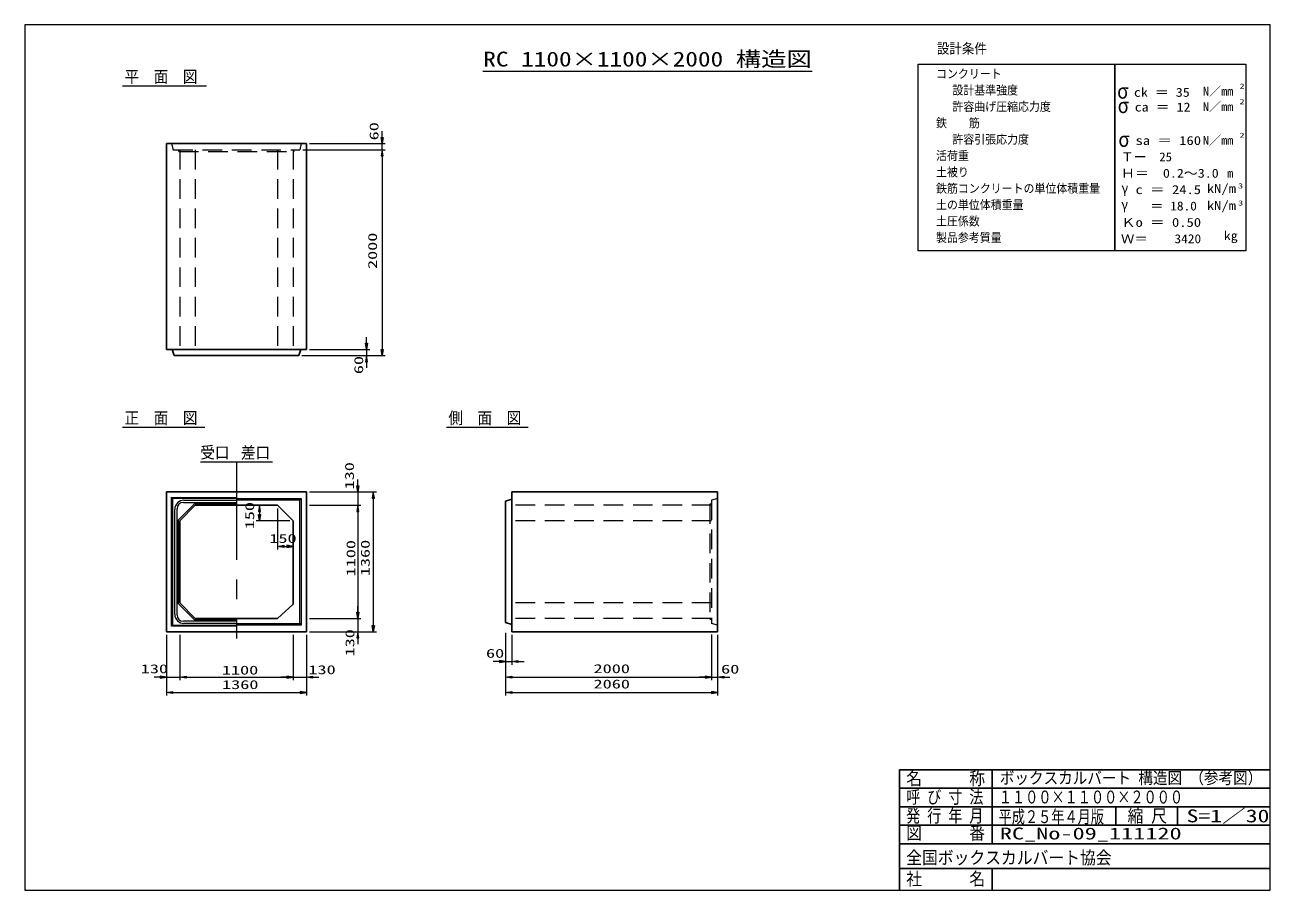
# Model space of a CAD drawing. Units: millimetres on the paper. Extents: x 8 to 412, y 8 to 289.
import ezdxf
from ezdxf.enums import TextEntityAlignment as Align

# ---------------------------------------------------------------- set-up
doc = ezdxf.new("R2010")
doc.units = ezdxf.units.MM
for name, pattern in [('USER1', [9.525, 6.35, -3.175]), ('USER2', [50.8, 31.75, -6.35, 6.35, -6.35]), ('USER3', [1083.763332, 361.244444, -0.01, 361.244444, -0.01, 361.244444, -0.01])]:
    doc.linetypes.add(name, pattern=pattern)
for name, color, linetype, lineweight in [('0_4', 3, 'Continuous', 25), ('BOX', 40, 'Continuous', 13), ('SUNPO', 1, 'USER3', 13), ('TEXT', 2, 'Continuous', 13)]:
    doc.layers.add(name, color=color, linetype=linetype, lineweight=lineweight)
doc.styles.add('ＭＳ ゴシック', font='')
doc.styles.get('ＭＳ ゴシック').set_extended_font_data('MS Gothic')

msp = doc.modelspace()

# ---------------------------------------------------------------- hatches: boundary and pattern name
at = {"layer": 'SUNPO'}
for points in [[(123.685, 252.195), (124.352, 252.195), (124.018, 250.195)], [(123.685, 246.195), (124.352, 246.195), (124.018, 248.195)], [(123.685, 246.195), (124.352, 246.195), (124.018, 248.195)], [(118.685, 185.528), (119.352, 185.528), (119.018, 183.528)], [(118.685, 179.528), (119.352, 179.528), (119.018, 181.528)], [(123.685, 183.528), (124.352, 183.528), (124.018, 181.528)], [(115.852, 139.361), (116.518, 139.361), (116.185, 137.361)], [(120.852, 135.361), (121.518, 135.361), (121.185, 137.361)], [(83.949, 131.028), (84.616, 131.028), (84.282, 133.028)], [(83.949, 130.028), (84.616, 130.028), (84.282, 128.028)], [(115.852, 131.028), (116.518, 131.028), (116.185, 133.028)], [(115.852, 131.028), (116.518, 131.028), (116.185, 133.028)], [(92.185, 120.047), (92.185, 119.381), (90.185, 119.714)], [(93.185, 120.047), (93.185, 119.381), (95.185, 119.714)], [(115.852, 98.361), (116.518, 98.361), (116.185, 96.361)], [(115.852, 98.361), (116.518, 98.361), (116.185, 96.361)], [(120.852, 94.028), (121.518, 94.028), (121.185, 92.028)], [(115.852, 90.028), (116.518, 90.028), (116.185, 92.028)], [(162.052, 82.695), (162.052, 82.028), (164.052, 82.361)], [(168.052, 82.695), (168.052, 82.028), (166.052, 82.361)], [(52.185, 77.695), (52.185, 77.028), (54.185, 77.361)], [(60.518, 77.695), (60.518, 77.028), (58.518, 77.361)], [(60.518, 77.695), (60.518, 77.028), (58.518, 77.361)], [(93.185, 77.695), (93.185, 77.028), (95.185, 77.361)], [(93.185, 77.695), (93.185, 77.028), (95.185, 77.361)], [(101.518, 77.695), (101.518, 77.028), (99.518, 77.361)], [(166.052, 77.695), (166.052, 77.028), (164.052, 77.361)], [(228.718, 77.695), (228.718, 77.028), (230.718, 77.361)], [(228.718, 77.695), (228.718, 77.028), (230.718, 77.361)], [(234.718, 77.695), (234.718, 77.028), (232.718, 77.361)], [(56.185, 72.695), (56.185, 72.028), (54.185, 72.361)], [(97.518, 72.695), (97.518, 72.028), (99.518, 72.361)], [(166.052, 72.695), (166.052, 72.028), (164.052, 72.361)], [(230.718, 72.695), (230.718, 72.028), (232.718, 72.361)]]:
    msp.add_hatch(color=256, dxfattribs=at).paths.add_polyline_path(points)

# ---------------------------------------------------------------- linework, layer by layer
at = {"layer": '0_4', "color": 6, "lineweight": 13}
for p, q in [((411.667, 288.667), (8.333, 288.667)), ((8.333, 288.667), (8.333, 8.333)), ((411.667, 8.333), (411.667, 288.667)), ((297.686, 275.922), (361.347, 275.922)), ((297.686, 215.439), (297.686, 275.922)), ((361.347, 215.439), (361.347, 275.922)), ((361.347, 275.922), (361.347, 215.439)), ((361.347, 275.922), (403.787, 275.922)), ((403.787, 275.922), (403.787, 215.439)), ((361.347, 215.439), (297.686, 215.439)), ((403.787, 215.439), (361.347, 215.439)), ((8.333, 8.333), (411.667, 8.333))]:
    msp.add_line(p, q, dxfattribs=at)
at = {"layer": '0_4'}
for p, q in [((291.667, 47.333), (411.667, 47.333)), ((291.667, 47.333), (291.667, 8.333)), ((321.667, 47.333), (321.667, 23.333)), ((291.667, 41.333), (411.667, 41.333)), ((291.667, 35.333), (411.667, 35.333)), ((361.667, 35.333), (361.667, 29.333)), ((381.667, 35.333), (381.667, 29.333)), ((291.667, 29.333), (411.667, 29.333)), ((411.667, 29.333), (291.667, 29.333)), ((291.667, 23.333), (411.667, 23.333)), ((411.667, 23.333), (291.667, 23.333)), ((291.667, 15.333), (411.667, 15.333)), ((321.667, 15.333), (321.667, 8.333))]:
    msp.add_line(p, q, dxfattribs=at)
at = {"layer": 'BOX', "color": 6, "lineweight": 25}
for p, q in [((54.185, 183.528), (54.185, 250.195)), ((54.185, 250.195), (99.518, 250.195)), ((99.518, 250.195), (99.518, 183.528)), ((99.518, 183.528), (54.185, 183.528)), ((56.018, 183.528), (56.685, 181.528)), ((56.685, 181.528), (97.018, 181.528)), ((97.018, 181.528), (97.685, 183.528)), ((54.185, 92.028), (54.185, 137.361)), ((54.185, 137.361), (99.518, 137.361)), ((99.518, 137.361), (99.518, 92.028)), ((166.052, 92.028), (166.052, 137.361)), ((166.052, 137.361), (232.718, 137.361)), ((232.718, 137.361), (232.718, 92.028)), ((166.052, 135.028), (164.052, 134.361)), ((164.052, 134.361), (164.052, 95.028)), ((58.518, 128.028), (63.518, 133.028)), ((63.518, 133.028), (90.185, 133.028)), ((90.185, 133.028), (95.185, 128.028)), ((58.518, 101.361), (58.518, 128.028)), ((95.185, 128.028), (95.185, 101.028)), ((63.518, 96.361), (58.518, 101.361)), ((95.185, 101.028), (90.185, 96.361)), ((90.185, 96.361), (63.518, 96.361)), ((166.052, 94.361), (164.052, 95.028)), ((99.518, 92.028), (54.185, 92.028)), ((232.718, 92.028), (166.052, 92.028))]:
    msp.add_line(p, q, dxfattribs=at)
at = {"layer": 'BOX', "color": 2, "linetype": 'USER1'}
for p, q in [((55.852, 250.195), (56.352, 248.195)), ((97.852, 250.195), (97.352, 248.195)), ((56.352, 248.195), (97.352, 248.195)), ((57.996, 248.195), (58.172, 247.695)), ((58.172, 247.695), (95.419, 247.695)), ((58.518, 248.195), (58.518, 181.528)), ((63.518, 248.195), (63.518, 181.528)), ((90.185, 248.195), (90.185, 181.528)), ((95.185, 248.195), (95.185, 181.528)), ((95.419, 247.695), (95.634, 248.195)), ((230.718, 133.546), (230.218, 133.347)), ((230.218, 133.347), (230.218, 96.134)), ((232.718, 135.195), (230.718, 134.695)), ((230.718, 134.695), (230.718, 94.695)), ((230.718, 133.028), (164.052, 133.028)), ((230.718, 128.028), (164.052, 128.028)), ((230.718, 101.361), (164.052, 101.361)), ((230.718, 96.361), (164.052, 96.361)), ((230.218, 96.134), (230.718, 95.958)), ((232.718, 94.195), (230.718, 94.695))]:
    msp.add_line(p, q, dxfattribs=at)
at = {"layer": 'BOX', "color": 2}
msp.add_line((65.185, 147.063), (88.518, 147.063), dxfattribs=at)
at = {"layer": 'BOX', "color": 2, "linetype": 'USER2'}
msp.add_line((76.852, 147.063), (76.852, 89.887), dxfattribs=at)
at = {"layer": 'BOX'}
for p, q in [((55.852, 135.528), (56.185, 135.195)), ((55.852, 93.861), (55.852, 135.528)), ((55.852, 135.528), (76.852, 135.528)), ((76.852, 135.195), (56.185, 135.195)), ((56.185, 135.195), (56.185, 94.195)), ((63.311, 133.528), (58.018, 128.235)), ((59.652, 133.928), (76.852, 133.928)), ((59.852, 134.661), (76.852, 134.661)), ((76.852, 133.528), (63.311, 133.528)), ((76.852, 135.195), (97.852, 135.195)), ((97.352, 134.695), (76.852, 134.695)), ((97.352, 134.695), (97.852, 135.195)), ((97.352, 94.695), (97.352, 134.695)), ((97.852, 135.195), (97.852, 94.195)), ((56.885, 97.695), (56.885, 131.695)), ((57.618, 97.495), (57.618, 131.895)), ((58.018, 128.235), (58.018, 101.154)), ((58.018, 101.154), (63.311, 95.861)), ((55.852, 93.861), (56.185, 94.195)), ((76.852, 93.861), (55.852, 93.861)), ((56.185, 94.195), (76.852, 94.195)), ((76.852, 95.461), (59.652, 95.461)), ((76.852, 94.728), (59.852, 94.728)), ((63.311, 95.861), (76.852, 95.861)), ((76.852, 94.695), (97.352, 94.695)), ((97.852, 94.195), (76.852, 94.195)), ((97.352, 94.695), (97.852, 94.195))]:
    msp.add_line(p, q, dxfattribs=at)
for centre, radius, start, end in [((59.852, 131.695), 2.967, 90, 180), ((59.652, 131.895), 2.033, 90, 180), ((59.852, 97.695), 2.967, 180, 270), ((59.652, 97.495), 2.033, 180, 270)]:
    msp.add_arc(centre, radius, start, end, dxfattribs=at)
at = {"layer": 'SUNPO'}
for p, q in [((124.018, 252.195), (124.018, 254.195)), ((100.518, 250.195), (125.018, 250.195)), ((124.018, 248.195), (124.018, 250.195)), ((98.352, 248.195), (125.018, 248.195)), ((98.352, 248.195), (125.018, 248.195)), ((124.018, 246.195), (124.018, 244.195)), ((124.018, 246.195), (124.018, 183.528)), ((119.018, 185.528), (119.018, 187.528)), ((98.018, 181.528), (120.018, 181.528)), ((98.018, 181.528), (125.018, 181.528)), ((100.518, 183.528), (120.018, 183.528)), ((119.018, 183.528), (119.018, 181.528)), ((119.018, 179.528), (119.018, 177.528)), ((100.518, 137.361), (122.185, 137.361)), ((121.185, 135.361), (121.185, 94.028)), ((54.185, 91.028), (54.185, 71.361)), ((99.518, 91.028), (99.518, 71.361)), ((100.518, 92.028), (122.185, 92.028)), ((164.052, 91.695), (164.052, 71.361)), ((164.052, 91.695), (164.052, 76.361)), ((164.052, 91.695), (164.052, 81.361)), ((166.052, 91.028), (166.052, 81.361)), ((230.718, 91.195), (230.718, 76.361)), ((230.718, 91.195), (230.718, 76.361)), ((232.718, 91.028), (232.718, 71.361)), ((232.718, 91.028), (232.718, 76.361)), ((162.052, 82.361), (160.052, 82.361)), ((164.052, 82.361), (166.052, 82.361)), ((168.052, 82.361), (170.052, 82.361)), ((166.052, 77.361), (228.718, 77.361)), ((228.718, 77.361), (226.718, 77.361)), ((230.718, 77.361), (232.718, 77.361)), ((234.718, 77.361), (236.718, 77.361)), ((56.185, 72.361), (97.518, 72.361)), ((166.052, 72.361), (230.718, 72.361))]:
    msp.add_line(p, q, dxfattribs=at)
at = {"layer": 'SUNPO', "linetype": 'Continuous'}
for p, q in [((116.185, 139.361), (116.185, 141.361)), ((100.518, 137.361), (117.185, 137.361)), ((116.185, 137.361), (116.185, 133.028)), ((89.185, 133.028), (83.282, 133.028)), ((84.282, 131.028), (84.282, 130.028)), ((90.185, 132.028), (90.185, 118.714)), ((100.518, 133.028), (117.185, 133.028)), ((100.518, 133.028), (117.185, 133.028)), ((116.185, 131.028), (116.185, 98.361)), ((116.185, 131.028), (116.185, 129.028)), ((94.185, 128.028), (83.282, 128.028)), ((95.185, 127.028), (95.185, 118.714)), ((92.185, 119.714), (93.185, 119.714)), ((116.185, 98.361), (116.185, 100.361)), ((100.518, 96.361), (117.185, 96.361)), ((100.518, 96.361), (117.185, 96.361)), ((116.185, 96.361), (116.185, 92.028)), ((54.185, 91.028), (54.185, 76.361)), ((58.518, 91.028), (58.518, 76.361)), ((58.518, 91.028), (58.518, 76.361)), ((95.185, 91.028), (95.185, 76.361)), ((95.185, 91.028), (95.185, 76.361)), ((99.518, 91.028), (99.518, 76.361)), ((100.518, 92.028), (117.185, 92.028)), ((116.185, 90.028), (116.185, 88.028)), ((52.185, 77.361), (50.185, 77.361)), ((54.185, 77.361), (58.518, 77.361)), ((60.518, 77.361), (93.185, 77.361)), ((60.518, 77.361), (62.518, 77.361)), ((93.185, 77.361), (91.185, 77.361)), ((95.185, 77.361), (99.518, 77.361)), ((101.518, 77.361), (103.518, 77.361))]:
    msp.add_line(p, q, dxfattribs=at)
at = {"layer": 'SUNPO'}
for points in [[(123.685, 252.195), (124.352, 252.195), (124.018, 250.195)], [(123.685, 246.195), (124.352, 246.195), (124.018, 248.195)], [(123.685, 246.195), (124.352, 246.195), (124.018, 248.195)], [(118.685, 185.528), (119.352, 185.528), (119.018, 183.528)], [(118.685, 179.528), (119.352, 179.528), (119.018, 181.528)], [(123.685, 183.528), (124.352, 183.528), (124.018, 181.528)], [(120.852, 135.361), (121.518, 135.361), (121.185, 137.361)], [(120.852, 94.028), (121.518, 94.028), (121.185, 92.028)], [(162.052, 82.695), (162.052, 82.028), (164.052, 82.361)], [(168.052, 82.695), (168.052, 82.028), (166.052, 82.361)], [(166.052, 77.695), (166.052, 77.028), (164.052, 77.361)], [(228.718, 77.695), (228.718, 77.028), (230.718, 77.361)], [(228.718, 77.695), (228.718, 77.028), (230.718, 77.361)], [(234.718, 77.695), (234.718, 77.028), (232.718, 77.361)], [(56.185, 72.695), (56.185, 72.028), (54.185, 72.361)], [(97.518, 72.695), (97.518, 72.028), (99.518, 72.361)], [(166.052, 72.695), (166.052, 72.028), (164.052, 72.361)], [(230.718, 72.695), (230.718, 72.028), (232.718, 72.361)]]:
    msp.add_lwpolyline(points, close=True, dxfattribs=at)
at = {"layer": 'SUNPO', "linetype": 'Continuous'}
for points in [[(115.852, 139.361), (116.518, 139.361), (116.185, 137.361)], [(83.949, 131.028), (84.616, 131.028), (84.282, 133.028)], [(83.949, 130.028), (84.616, 130.028), (84.282, 128.028)], [(115.852, 131.028), (116.518, 131.028), (116.185, 133.028)], [(115.852, 131.028), (116.518, 131.028), (116.185, 133.028)], [(92.185, 120.047), (92.185, 119.381), (90.185, 119.714)], [(93.185, 120.047), (93.185, 119.381), (95.185, 119.714)], [(115.852, 98.361), (116.518, 98.361), (116.185, 96.361)], [(115.852, 98.361), (116.518, 98.361), (116.185, 96.361)], [(115.852, 90.028), (116.518, 90.028), (116.185, 92.028)], [(52.185, 77.695), (52.185, 77.028), (54.185, 77.361)], [(60.518, 77.695), (60.518, 77.028), (58.518, 77.361)], [(60.518, 77.695), (60.518, 77.028), (58.518, 77.361)], [(93.185, 77.695), (93.185, 77.028), (95.185, 77.361)], [(93.185, 77.695), (93.185, 77.028), (95.185, 77.361)], [(101.518, 77.695), (101.518, 77.028), (99.518, 77.361)]]:
    msp.add_lwpolyline(points, close=True, dxfattribs=at)
at = {"layer": 'TEXT', "color": 3}
for p, q in [((156.667, 273.667), (263.333, 273.667)), ((39.973, 268.913), (67.205, 268.913)), ((39.973, 158.355), (66.59, 158.355)), ((144.872, 158.355), (171.334, 158.355))]:
    msp.add_line(p, q, dxfattribs=at)

# ---------------------------------------------------------------- texts
at = {"layer": 'SUNPO', "color": 2, "style": 'ＭＳ ゴシック', "width": 1.5}
for s, p in [('60', (123.72, 251.259)), ('2000', (123.24, 209.576)), ('60', (118.761, 175.504)), ('130', (115.754, 138.167)), ('150', (83.449, 125.242)), ('1100', (116.24, 109.98)), ('1360', (120.883, 110.058)), ('130', (115.905, 84.051))]:
    msp.add_text(s, height=2.886, rotation=90, dxfattribs=at).set_placement(p, align=Align.BOTTOM_LEFT)
for s, p in [('150', (87.506, 119.964)), ('60', (157.692, 82.74)), ('130', (45.876, 77.729)), ('1100', (72.137, 77.306)), ('130', (100.173, 77.427)), ('2000', (192.536, 77.766)), ('60', (233.849, 77.616)), ('1360', (72.199, 72.603)), ('2060', (192.536, 72.792))]:
    msp.add_text(s, height=2.886, dxfattribs=at).set_placement(p, align=Align.BOTTOM_LEFT)
at = {"layer": 'TEXT', "style": 'ＭＳ ゴシック'}
for s, height, width, p in [('設計条件', 3.299, 0.9, (303.718, 278.381)), ('コンクリート', 2.886, 0.9, (303.455, 270.526)), ('平\u3000面\u3000図', 3.848, 0.9, (40.598, 268.798)), ('設計基準強度', 2.886, 0.9, (308.761, 265.221)), ('σ', 4.948, 0.9, (362.124, 263.285)), ('  ck ＝ 35', 2.886, 1.15, (363.051, 264.507)), ('2', 1.649, 1.5, (401.745, 267.504)), ('許容曲げ圧縮応力度', 2.886, 0.9, (308.761, 259.916)), ('σ', 4.948, 0.9, (362.277, 258.615)), ('  ca ＝ 12', 2.886, 1.15, (363.297, 259.737)), ('2', 1.649, 1.5, (401.745, 262.485)), ('鉄\u3000\u3000筋', 2.886, 0.9, (303.455, 254.611)), ('許容引張応力度', 2.886, 0.9, (308.761, 249.306)), ('σ', 4.948, 0.9, (362.507, 247.667)), ('  sa ＝ 160', 2.886, 1.2, (363.373, 248.897)), ('2', 1.649, 1.5, (401.745, 251.589)), ('活荷重', 2.886, 0.9, (303.455, 244.001)), ('Ｔー\u300025', 2.886, 1.05, (363.373, 243.592)), ('土被り', 2.886, 0.9, (303.455, 238.696)), ('Ｈ＝\u30000.2～3.0', 2.886, 1.15, (363.373, 238.287)), ('鉄筋コンクリートの単位体積重量', 2.886, 0.9, (303.455, 233.391)), ('γ', 3.299, 0.9, (363.508, 233.183)), ('  c ＝ 24.5', 2.886, 1.2, (363.373, 232.982)), ('kN/m', 2.886, 1.2, (391.181, 233.362)), ('3', 1.649, 1.5, (401.281, 235.19)), ('土の単位体積重量', 2.886, 0.9, (303.455, 228.086)), ('γ', 3.299, 0.9, (363.443, 227.87)), ('    ＝ 18.0', 2.886, 1.1, (364.188, 227.677)), ('kN/m', 2.886, 1.2, (391.181, 227.812)), ('3', 1.649, 1.5, (401.281, 229.64)), ('土圧係数', 2.886, 0.9, (303.455, 222.781)), ('Ｋo ＝ 0.50', 2.886, 1.2, (363.373, 222.372)), ('   kg', 2.886, 1.15, (389.899, 218.067)), ('製品参考質量', 2.886, 0.9, (303.455, 217.475)), ('Ｗ＝\u3000\u30003420', 2.886, 1.1, (363.373, 217.067)), ('正\u3000面\u3000図', 3.848, 0.9, (40.598, 158.239)), ('側\u3000面\u3000図', 3.848, 0.9, (145.497, 158.239)), ('受口', 3.848, 0.9, (65.145, 147.047)), ('差口', 3.848, 0.9, (78.32, 146.998)), ('名      称', 4.169, 0.9, (293.792, 41.156)), ('ボックスカルバート 構造図 （参考図）', 3.848, 0.9, (324.125, 41.593)), ('呼 び 寸 法', 4.169, 0.8, (293.792, 35.156)), ('１１００×１１００×２０００', 4.169, 0.75, (323.792, 35.156)), ('発 行 年 月', 4.169, 0.8, (293.792, 29.06)), ('平成２５年４月版', 4.169, 0.75, (323.739, 28.78)), ('縮 尺', 4.169, 0.9, (365.492, 29.034)), ('S=1／30', 4.169, 1.35, (384.617, 29.034)), ('図      番', 4.169, 0.9, (293.792, 23.505)), ('RC_No-09_111120', 3.848, 1.5, (324.125, 23.593)), ('全国ボックスカルバート協会', 4.169, 0.9, (293.792, 15.51)), ('社\u3000\u3000\u3000名', 4.169, 0.9, (293.792, 8.656))]:
    msp.add_text(s, height=height, dxfattribs=dict(at, width=width)).set_placement(p, align=Align.BOTTOM_LEFT)
at = {"layer": 'TEXT', "style": 'ＭＳ ゴシック', "width": 1.25}
msp.add_text('RC 1100×1100×2000 構造図', height=4.811, dxfattribs=at).set_placement((210, 273.741), align=Align.BOTTOM_CENTER)
at = {"layer": 'TEXT', "style": 'ＭＳ ゴシック'}
for s, p in [('N／mm', (389.899, 264.878)), ('N／mm', (389.899, 259.86)), ('N／mm', (389.899, 248.963)), ('    m', (389.899, 238.287))]:
    msp.add_text(s, height=2.886, dxfattribs=at).set_placement(p, align=Align.BOTTOM_LEFT)

doc.saveas('drawing.dxf')
